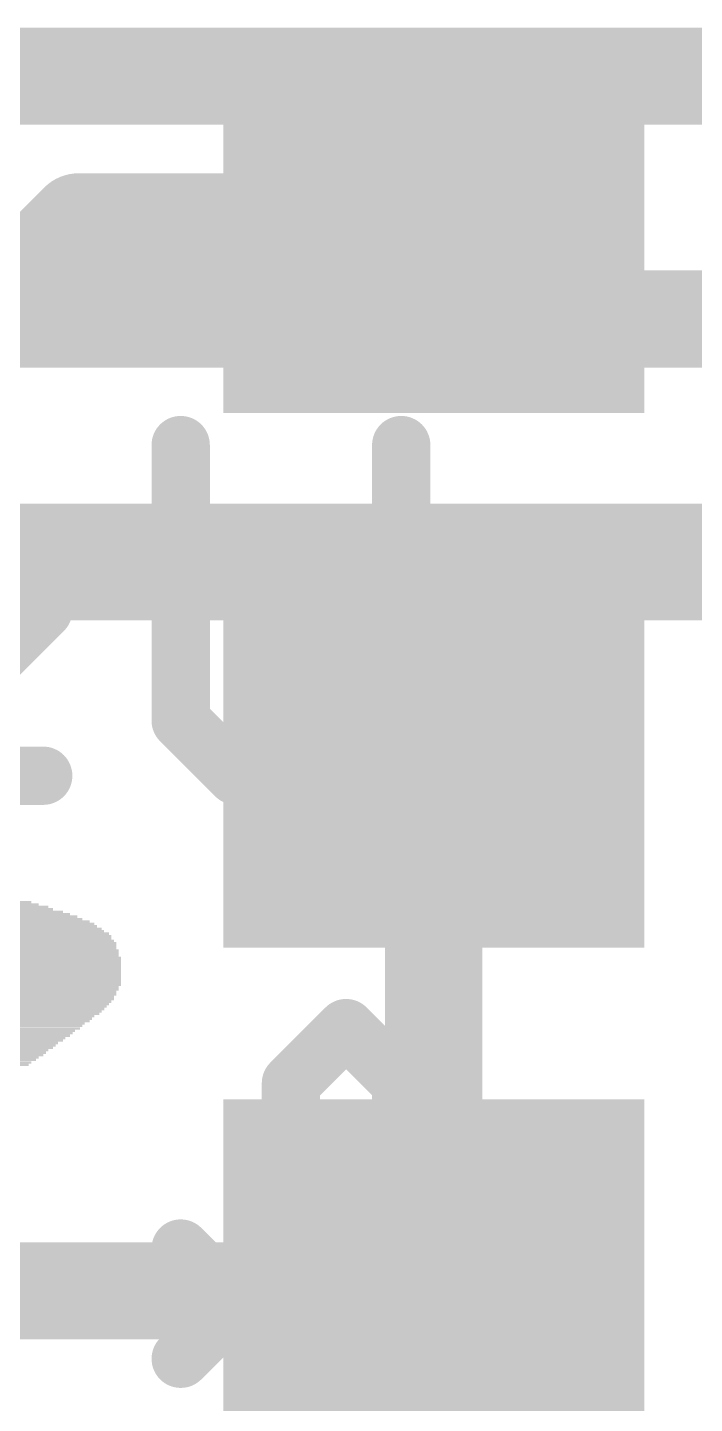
# Model space of a CAD drawing. Extents: x -7.1 to 67.6, y -9 to 27.6.
# Drawn here: x 33.648 to 35.391, y 14.183 to 17.78 of the extents above; entities that cross this region are included whole.
import ezdxf

# ---------------------------------------------------------------- set-up
doc = ezdxf.new("R2010")
doc.units = 0
for name, color, linetype in [('1', 12, 'CONTINUOUS'), ('16', 132, 'CONTINUOUS'), ('21', 40, 'CONTINUOUS'), ('22', 6, 'CONTINUOUS')]:
    doc.layers.add(name, color=color, linetype=linetype)

# ---------------------------------------------------------------- blocks, each defined once
blk = doc.blocks.new('RECT')
blk.add_solid([(-0.5, -0.5), (0.5, -0.5), (-0.5, 0.5), (0.5, 0.5)])

msp = doc.modelspace()

# ---------------------------------------------------------------- linework, layer by layer
at = {"layer": '1', "const_width": 0.254}
for points in [[(31.75, 15.24), (33.782, 17.272)], [(33.782, 17.272), (34.71, 17.272)], [(34.71, 14.478), (34.71, 15.875)], [(33.401, 14.478), (34.71, 14.478)]]:
    msp.add_lwpolyline(points, dxfattribs=at)
at = {"layer": '1', "const_width": 0.127}
for points in [[(33.782, 17.3355, 1), (33.782, 17.2085)], [(33.8269, 17.2271, 1), (33.7371, 17.3169)], [(34.71, 17.2085, 1), (34.71, 17.3355)], [(34.7735, 15.875, 1), (34.6465, 15.875)], [(34.71, 14.4145, 1), (34.71, 14.5415)], [(34.6465, 14.478, 1), (34.7735, 14.478)]]:
    msp.add_lwpolyline(points, format="xyb", dxfattribs=at)
at = {"layer": '16'}
for points, const_width in [([(9.906, 17.653), (38.227, 17.653)], 0.254), ([(10.795, 17.018), (38.354, 17.018)], 0.254), ([(38.481, 16.383), (11.43, 16.383)], 0.3048)]:
    msp.add_lwpolyline(points, dxfattribs=dict(at, const_width=const_width))
at = {"layer": '22', "const_width": 0.1524}
for points in [[(34.0487, 15.9683), (34.0487, 16.6885)], [(34.625, 16.6885), (34.625, 15.9683)], [(33.6894, 16.2564), (33.5454, 16.4004)], [(33.5454, 16.1123), (33.6894, 16.2564)], [(34.1928, 15.8242), (34.0487, 15.9683)], [(34.625, 15.9683), (34.4809, 15.8242)], [(33.6894, 15.8242), (33.2573, 15.8242)], [(34.4809, 15.8242), (34.1928, 15.8242)], [(34.3368, 15.0205), (34.4809, 15.1645)], [(34.4809, 15.1645), (34.625, 15.0205)], [(34.3368, 14.8764), (34.3368, 15.0205)], [(34.625, 15.0205), (34.625, 14.8764)], [(34.625, 14.8764), (34.0487, 14.3002)], [(34.625, 14.5883), (34.3368, 14.8764)], [(34.0487, 14.5883), (34.3368, 14.3002)], [(34.625, 14.4443), (34.625, 14.5883)], [(34.4809, 14.3002), (34.625, 14.4443)], [(34.3368, 14.3002), (34.4809, 14.3002)]]:
    msp.add_lwpolyline(points, dxfattribs=at)
at = {"layer": '22', "const_width": 0.0762}
for points in [[(34.0868, 16.6885, 1), (34.0106, 16.6885)], [(34.6631, 16.6885, 1), (34.5869, 16.6885)], [(33.7164, 16.2294, 1), (33.6625, 16.2833)], [(33.6625, 16.2294, 1), (33.7164, 16.2833)], [(34.0757, 15.9952, 1), (34.0218, 15.9413)], [(34.6519, 15.9413, 1), (34.598, 15.9952)], [(34.0106, 15.9683, 1), (34.0868, 15.9683)], [(34.5869, 15.9683, 1), (34.6631, 15.9683)], [(33.6894, 15.7861, 1), (33.6894, 15.8623)], [(34.1928, 15.8623, 1), (34.1928, 15.7861)], [(34.4809, 15.7861, 1), (34.4809, 15.8623)], [(34.1658, 15.7973, 1), (34.2197, 15.8511)], [(34.454, 15.8511, 1), (34.5078, 15.7973)], [(34.5078, 15.1915, 1), (34.454, 15.1376)], [(34.5078, 15.1376, 1), (34.454, 15.1915)], [(34.3749, 15.0205, 1), (34.2987, 15.0205)], [(34.3099, 15.0474, 1), (34.3638, 14.9935)], [(34.6631, 15.0205, 1), (34.5869, 15.0205)], [(34.598, 14.9935, 1), (34.6519, 15.0474)], [(34.3638, 14.9034, 1), (34.3099, 14.8495)], [(34.6519, 14.8495, 1), (34.598, 14.9034)], [(34.2987, 14.8764, 1), (34.3749, 14.8764)], [(34.5869, 14.8764, 1), (34.6631, 14.8764)], [(34.0757, 14.6153, 1), (34.0218, 14.5614)], [(34.6631, 14.5883, 1), (34.5869, 14.5883)], [(34.598, 14.5614, 1), (34.6519, 14.6153)], [(34.6519, 14.4173, 1), (34.598, 14.4712)], [(34.5869, 14.4443, 1), (34.6631, 14.4443)], [(34.0218, 14.3271, 1), (34.0757, 14.2733)], [(34.3368, 14.3383, 1), (34.3368, 14.2621)], [(34.3099, 14.2733, 1), (34.3638, 14.3271)], [(34.454, 14.3271, 1), (34.5078, 14.2733)], [(34.4809, 14.2621, 1), (34.4809, 14.3383)]]:
    msp.add_lwpolyline(points, format="xyb", dxfattribs=at)

# ---------------------------------------------------------------- block references
at = {"layer": '1', "xscale": 1.1, "rotation": 180}
for p in [(34.71, 17.272), (34.71, 15.875), (34.71, 14.478)]:
    msp.add_blockref('RECT', p, dxfattribs=at)
at = {"layer": '21'}
for p, xscale, yscale in [((32.9057, 15.475), 1.6192, 0.0063), ((32.9184, 15.4686), 1.6446, 0.0064), ((32.8803, 15.494), 1.5558, 0.0064), ((32.8898, 15.4877), 1.5748, 0.0063), ((32.9025, 15.4813), 1.6002, 0.0064), ((32.9597, 15.4305), 1.7399, 0.0064), ((32.9374, 15.4559), 1.6827, 0.0064), ((32.928, 15.4623), 1.6637, 0.0063), ((32.9438, 15.4496), 1.6954, 0.0063), ((32.9597, 15.4369), 1.7272, 0.0063), ((32.9534, 15.4432), 1.7145, 0.0064), ((32.9755, 15.4051), 1.7843, 0.0064), ((32.9755, 15.3988), 1.7843, 0.0063), ((32.9788, 15.3924), 1.7907, 0.0064), ((32.9755, 15.4115), 1.7717, 0.0063), ((32.966, 15.4242), 1.7526, 0.0063), ((32.9692, 15.4178), 1.759, 0.0064), ((32.9788, 15.3607), 1.8161, 0.0063), ((32.9787, 15.3734), 1.8034, 0.0063), ((32.9819, 15.367), 1.8098, 0.0064), ((32.9819, 15.3861), 1.797, 0.0063), ((32.9819, 15.3797), 1.797, 0.0064), ((32.9755, 15.3226), 1.8351, 0.0063), ((32.9787, 15.3353), 1.8288, 0.0063), ((32.9787, 15.3289), 1.8288, 0.0064), ((32.9788, 15.3543), 1.8161, 0.0064), ((32.9819, 15.348), 1.8224, 0.0063), ((32.9819, 15.3416), 1.8224, 0.0064), ((32.966, 15.2845), 1.8542, 0.0063), ((32.9692, 15.2972), 1.8478, 0.0063), ((32.9692, 15.2908), 1.8478, 0.0064), ((32.9723, 15.3099), 1.8415, 0.0063), ((32.9723, 15.3035), 1.8415, 0.0064), ((32.9755, 15.3162), 1.8351, 0.0064), ((32.9502, 15.2527), 1.8605, 0.0064), ((32.9533, 15.2591), 1.8542, 0.0063), ((32.9597, 15.2718), 1.8542, 0.0063), ((32.9597, 15.2654), 1.8542, 0.0064), ((32.966, 15.2781), 1.8542, 0.0064), ((32.9153, 15.2146), 1.8669, 0.0064), ((32.9216, 15.221), 1.8669, 0.0063), ((32.9342, 15.2337), 1.8669, 0.0063), ((32.9311, 15.2273), 1.8606, 0.0064), ((32.9438, 15.2464), 1.8606, 0.0063), ((32.9438, 15.24), 1.8606, 0.0064), ((33.1756, 15.2083), 1.3335, 0.0063), ((33.1883, 15.2019), 1.2954, 0.0064), ((33.1947, 15.1956), 1.2573, 0.0063), ((33.1978, 15.1892), 1.2382, 0.0064), ((33.2041, 15.1829), 1.2129, 0.0063), ((33.201, 15.1765), 1.1938, 0.0064), ((33.2009, 15.1702), 1.1811, 0.0063), ((33.201, 15.1638), 1.1684, 0.0064), ((33.1978, 15.1575), 1.1494, 0.0063), ((33.1978, 15.1511), 1.1366, 0.0064), ((33.1947, 15.1448), 1.1303, 0.0063), ((33.166, 15.1067), 1.0731, 0.0063), ((33.1756, 15.1194), 1.0922, 0.0063), ((33.1724, 15.113), 1.0858, 0.0064), ((33.1915, 15.1384), 1.1113, 0.0064), ((33.1883, 15.1321), 1.1049, 0.0063), ((33.1819, 15.1257), 1.0922, 0.0064), ((33.1247, 15.0686), 1.0541, 0.0063), ((33.1311, 15.0749), 1.0541, 0.0064), ((33.1407, 15.0813), 1.0605, 0.0063), ((33.1534, 15.094), 1.0731, 0.0063), ((33.147, 15.0876), 1.0604, 0.0064), ((33.1597, 15.1003), 1.0732, 0.0064)]:
    msp.add_blockref('RECT', p, dxfattribs=dict(at, xscale=xscale, yscale=yscale))

doc.saveas('drawing.dxf')
